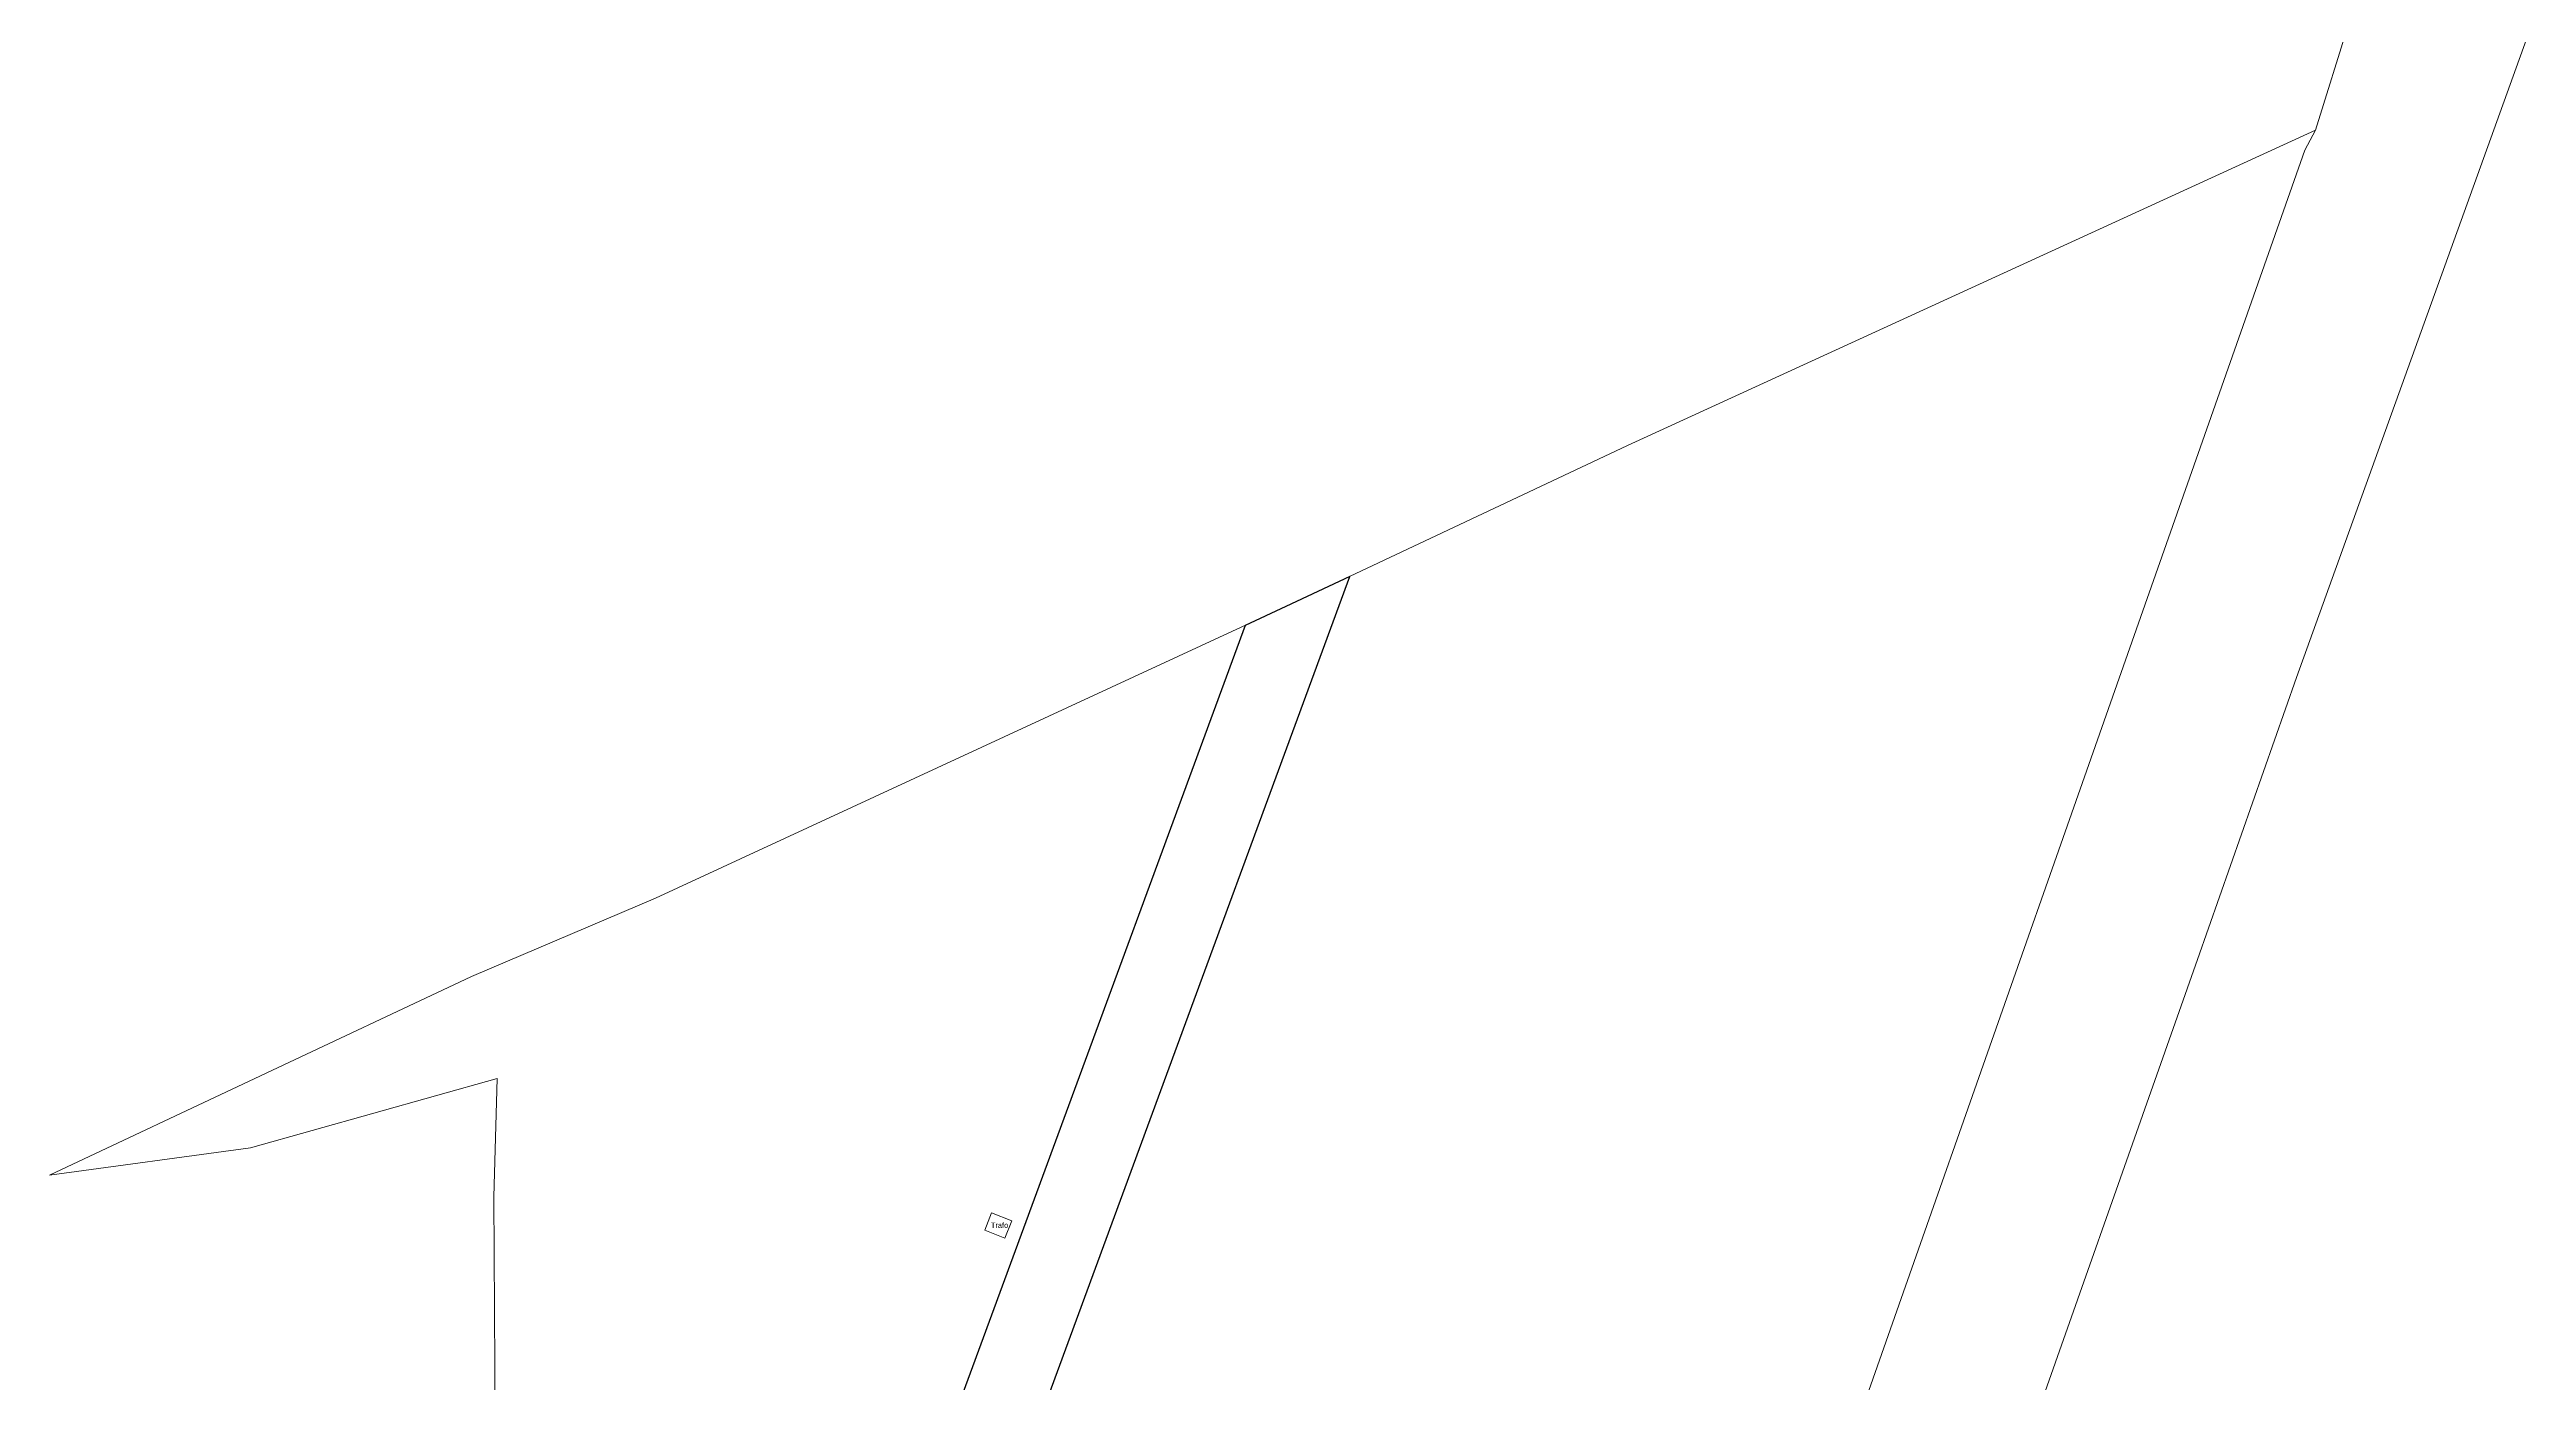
# Model space of a CAD drawing. Header units: metres. Extents: x 7512851 to 7514146, y 4700258 to 4702379.
# Drawn here: x 7513295.7 to 7513621.5, y 4700700.6 to 4700875.9 of the extents above; entities that cross this region are included whole.
import ezdxf

# ---------------------------------------------------------------- set-up
doc = ezdxf.new("R2010")
doc.units = ezdxf.units.M
doc.layers.add('0-PARCELAT', color=7, linetype='Continuous')
doc.layers.add('kati 1 pikat terasa para', color=222, linetype='Continuous', lineweight=0)
doc.styles.get("Standard").update_dxf_attribs({"font": 'arial.ttf'})

msp = doc.modelspace()

# ---------------------------------------------------------------- linework, layer by layer
at = {"layer": '0-PARCELAT', "lineweight": 0}
for points in [[(7513455.16, 4700476.42), (7513475.45, 4700534.27), (7513503.4, 4700612.74), (7513518.92, 4700655.19), (7513531.56, 4700689.75), (7513571.05, 4700802.06), (7513592.36, 4700862.65), (7513593.77, 4700865.28), (7513598.19, 4700879.51)], [(7513621.5, 4700877.27), (7513591.25, 4700793.27), (7513578.23, 4700756.19), (7513552.31, 4700682.71), (7513540.37, 4700648.43), (7513540.37, 4700648.43), (7513525.45, 4700605.59), (7513518.79, 4700586.77), (7513512.13, 4700567.97), (7513503.73, 4700544.25), (7513498.86, 4700530.52), (7513497.3, 4700526.17), (7513476.84, 4700468.17)], [(7513541.12, 4700524.13), (7513555.85, 4700548.91), (7513566.18, 4700566.12), (7513518.79, 4700586.77), (7513525.45, 4700605.59), (7513540.37, 4700648.43), (7513552.31, 4700682.71), (7513578.23, 4700756.19), (7513591.25, 4700793.27), (7513621.5, 4700877.27)], [(7513354.28, 4700695.15), (7513354.11, 4700724.97), (7513354.54, 4700740.53), (7513322.1, 4700731.4), (7513295.68, 4700727.84), (7513351.18, 4700753.96), (7513375.41, 4700764.24), (7513458.3, 4700802.61), (7513503.25, 4700823.79), (7513503.25, 4700823.79), (7513593.77, 4700865.28), (7513592.36, 4700862.65), (7513571.05, 4700802.06), (7513531.56, 4700689.75)]]:
    msp.add_lwpolyline(points, dxfattribs=at)
at = {"layer": '0-PARCELAT', "flags": 128}
msp.add_lwpolyline([(7513466.74, 4700806.59), (7513458.3, 4700802.61), (7513452.96, 4700800.14), (7513366.9, 4700566.1), (7513474.06, 4700530.31), (7513475.45, 4700534.27), (7513477.64, 4700540.41), (7513380.76, 4700572.76)], close=True, dxfattribs=at)
at = {"layer": 'kati 1 pikat terasa para', "flags": 128}
for points, elevation in [([(7513419.6, 4700722.86), (7513418.69, 4700720.59)], 602.43), ([(7513422.27, 4700721.81), (7513419.6, 4700722.86)], 602.44), ([(7513421.36, 4700719.54), (7513418.69, 4700720.59)], 602.43), ([(7513422.27, 4700721.81), (7513421.36, 4700719.54)], 602.43)]:
    msp.add_lwpolyline(points, dxfattribs=dict(at, elevation=elevation))

# ---------------------------------------------------------------- texts
at = {"layer": 'kati 1 pikat terasa para', "insert": (7513419.51, 4700721.59), "char_height": 0.7, "attachment_point": 1}
msp.add_mtext_dynamic_manual_height_columns('Trafo', width=0.6801, gutter_width=1, heights=[0], dxfattribs=at)

doc.saveas('drawing.dxf')
